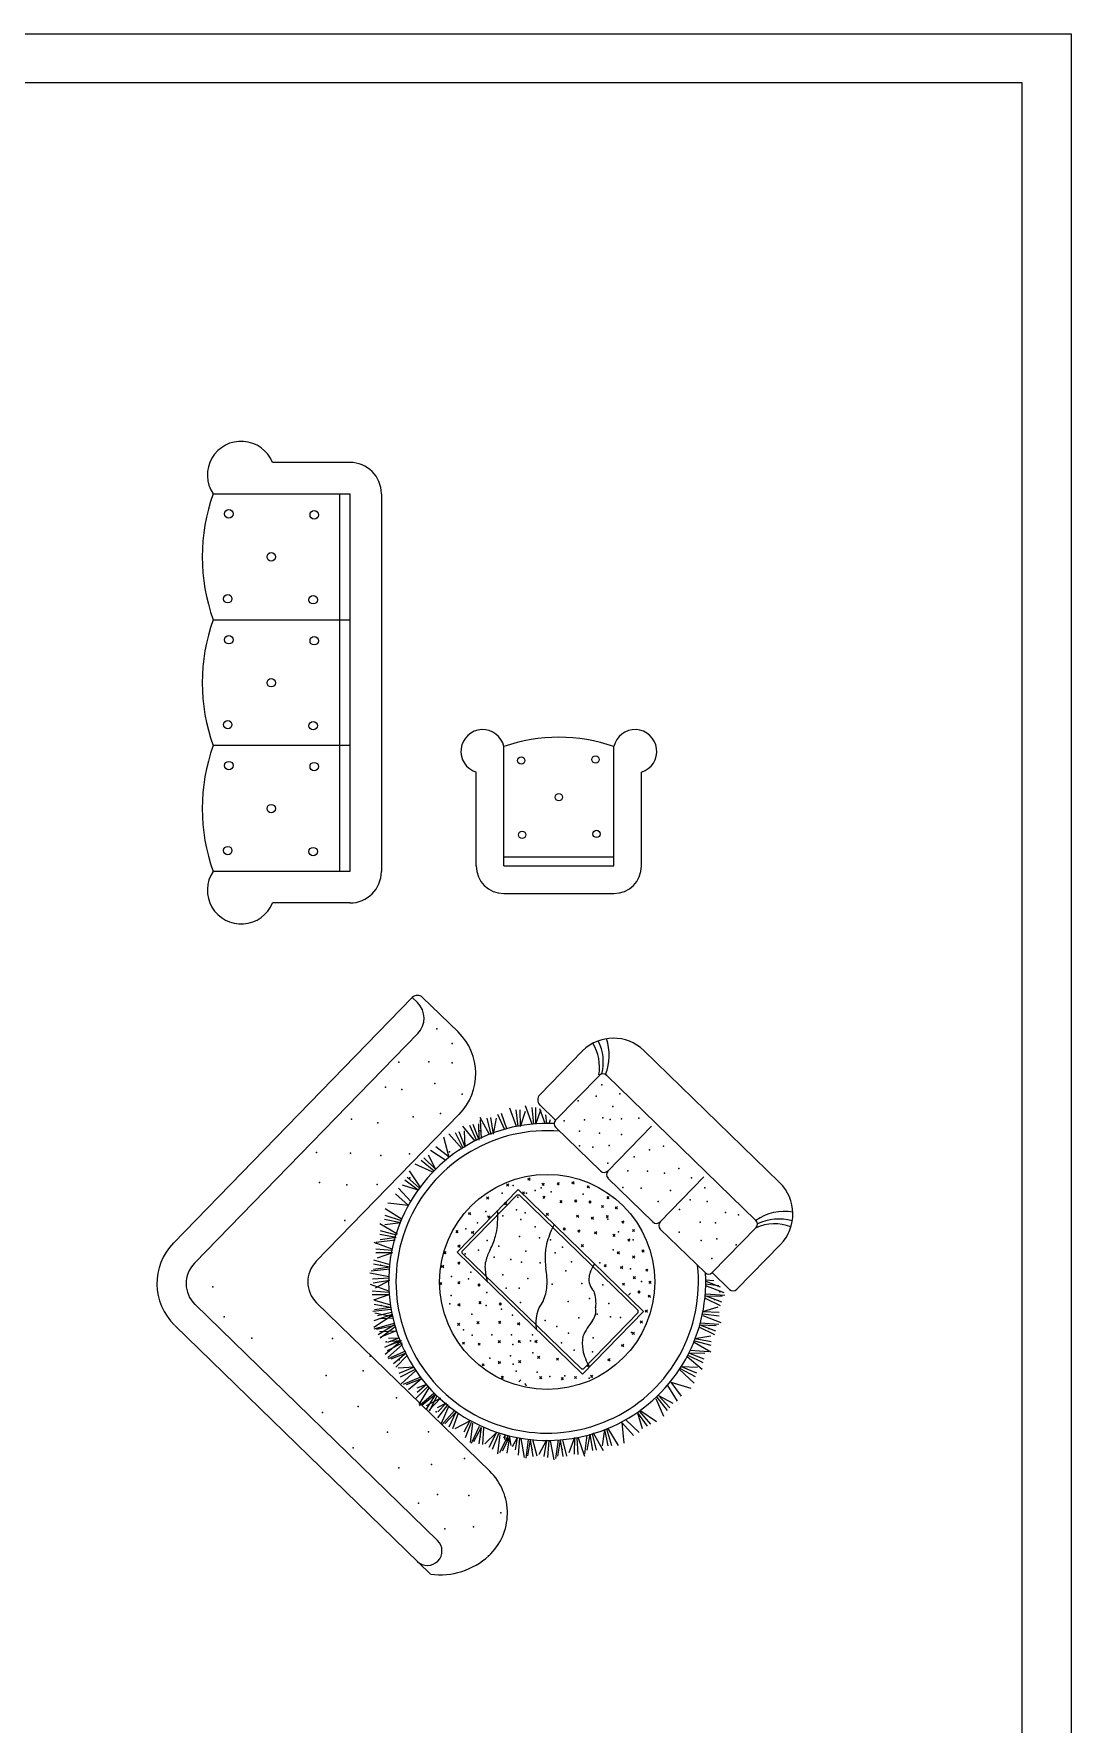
# Model space of a CAD drawing. Header units: inches. Extents: x -0.4 to 42.1, y 14 to 38.8.
# Drawn here: x 13.48 to 20.6, y 27.17 to 38.77 of the extents above; entities that cross this region are included whole.
import ezdxf

# ---------------------------------------------------------------- set-up
doc = ezdxf.new("R2010")
doc.units = ezdxf.units.IN
doc.header["$MEASUREMENT"] = 0
doc.layers.add('4', color=4, linetype='Continuous')
doc.layers.add('kadrbm', color=4, linetype='Continuous')

# ---------------------------------------------------------------- blocks, each defined once
blk = doc.blocks.new('kadrbm')
at = {"layer": 'kadrbm', "color": 4}
blk.add_lwpolyline([(0, 0), (0, 24.797), (21, 24.797), (21, 0), (0, 0)], close=True, dxfattribs=at)
blk.add_lwpolyline([(20.663, 0.326), (20.663, 24.46), (0.337, 24.46), (0.337, 0.326), (20.663, 0.326)], dxfattribs=at)

msp = doc.modelspace()

# ---------------------------------------------------------------- linework, layer by layer
at = {"layer": '4'}
for p, q in [((15.65, 35.827), (15.118, 35.827)), ((14.711, 35.611), (15.65, 35.611)), ((15.578, 35.611), (15.578, 33.019)), ((15.65, 35.611), (15.65, 33.019)), ((15.866, 35.611), (15.866, 33.019)), ((14.711, 34.747), (15.65, 34.747)), ((15.65, 33.883), (14.711, 33.883)), ((16.706, 33.057), (16.706, 33.876)), ((17.462, 33.057), (17.462, 33.876)), ((16.517, 33.057), (16.517, 33.702)), ((17.651, 33.057), (17.651, 33.702)), ((16.706, 33.12), (17.462, 33.12)), ((15.65, 33.019), (14.711, 33.019)), ((16.706, 33.057), (17.462, 33.057)), ((16.706, 32.868), (17.462, 32.868)), ((15.65, 32.803), (15.118, 32.803)), ((16.078, 32.154), (14.44, 30.469)), ((16.078, 32.154), (16.114, 32.119)), ((16.149, 32.155), (16.392, 31.918)), ((16.116, 31.907), (14.583, 30.33)), ((17.667, 31.791), (18.599, 30.884)), ((17.244, 31.786), (16.953, 31.487)), ((17.244, 31.786), (17.244, 31.786)), ((17.362, 31.62), (17.062, 31.312)), ((17.411, 31.621), (18.436, 30.624)), ((16.4, 31.353), (15.417, 30.342)), ((16.609, 31.214), (16.545, 31.33)), ((16.62, 31.215), (16.591, 31.327)), ((16.635, 31.217), (16.617, 31.33)), ((16.635, 31.217), (16.655, 31.327)), ((16.713, 31.247), (16.665, 31.352)), ((16.728, 31.252), (16.69, 31.359)), ((16.794, 31.269), (16.747, 31.394)), ((16.804, 31.269), (16.792, 31.383)), ((16.82, 31.268), (16.819, 31.383)), ((16.82, 31.268), (16.855, 31.374)), ((16.901, 31.286), (16.854, 31.411)), ((16.912, 31.286), (16.9, 31.4)), ((16.927, 31.285), (16.926, 31.399)), ((16.927, 31.285), (16.96, 31.383)), ((16.991, 31.29), (16.953, 31.39)), ((16.954, 31.417), (17.062, 31.312)), ((17.001, 31.289), (16.995, 31.35)), ((16.421, 31.115), (16.329, 31.218)), ((16.428, 31.12), (16.375, 31.225)), ((16.442, 31.127), (16.4, 31.233)), ((16.51, 31.168), (16.426, 31.271)), ((16.442, 31.127), (16.437, 31.239)), ((16.52, 31.171), (16.472, 31.275)), ((16.536, 31.175), (16.497, 31.283)), ((16.536, 31.175), (16.535, 31.287)), ((16.554, 31.186), (16.547, 31.315)), ((17.017, 31.289), (17.027, 31.318)), ((17.063, 31.262), (17.37, 30.964)), ((17.72, 31.272), (17.42, 30.963)), ((16.309, 31.035), (16.203, 31.104)), ((16.332, 31.058), (16.239, 31.13)), ((16.332, 31.057), (16.294, 31.195)), ((16.22, 30.956), (16.099, 31.01)), ((16.228, 30.963), (16.138, 31.035)), ((16.239, 30.974), (16.157, 31.053)), ((16.239, 30.974), (16.189, 31.073)), ((16.119, 30.832), (16.012, 30.866)), ((16.119, 30.832), (16.027, 30.9)), ((16.128, 30.845), (16.042, 30.922)), ((16.133, 30.854), (16.06, 30.965)), ((16.725, 30.875), (16.74, 30.86)), ((16.74, 30.875), (16.725, 30.86)), ((16.887, 30.916), (16.872, 30.9)), ((16.872, 30.915), (16.887, 30.901)), ((16.968, 30.879), (16.983, 30.864)), ((16.983, 30.879), (16.969, 30.864)), ((17.087, 30.884), (17.072, 30.869)), ((17.072, 30.883), (17.087, 30.869)), ((17.189, 30.89), (17.174, 30.875)), ((17.174, 30.889), (17.189, 30.875)), ((17.293, 30.862), (17.279, 30.847)), ((17.421, 30.914), (17.729, 30.614)), ((18.079, 30.923), (17.779, 30.615)), ((16.051, 30.727), (15.964, 30.807)), ((16.069, 30.753), (15.984, 30.846)), ((16.804, 30.837), (16.386, 30.407)), ((16.798, 30.801), (16.421, 30.414)), ((16.603, 30.787), (16.588, 30.771)), ((16.588, 30.786), (16.603, 30.771)), ((16.712, 30.747), (16.727, 30.732)), ((16.727, 30.747), (16.712, 30.732)), ((16.798, 30.801), (16.812, 30.801)), ((17.665, 30), (16.804, 30.837)), ((17.629, 30.007), (16.812, 30.801)), ((16.834, 30.821), (16.849, 30.806)), ((16.849, 30.821), (16.834, 30.806)), ((16.988, 30.791), (16.973, 30.775)), ((16.973, 30.79), (16.988, 30.776)), ((17.09, 30.761), (17.105, 30.746)), ((17.104, 30.761), (17.09, 30.746)), ((17.206, 30.765), (17.191, 30.75)), ((17.191, 30.765), (17.206, 30.75)), ((17.278, 30.862), (17.294, 30.847)), ((17.303, 30.758), (17.289, 30.743)), ((17.289, 30.758), (17.304, 30.743)), ((17.413, 30.788), (17.428, 30.773)), ((17.428, 30.788), (17.413, 30.773)), ((16, 30.607), (15.888, 30.631)), ((16.009, 30.63), (15.892, 30.704)), ((16.005, 30.622), (15.893, 30.657)), ((16.052, 30.727), (15.91, 30.742)), ((16.464, 30.679), (16.479, 30.664)), ((16.478, 30.679), (16.464, 30.664)), ((16.595, 30.655), (16.61, 30.64)), ((16.61, 30.655), (16.596, 30.64)), ((17.013, 30.674), (16.998, 30.658)), ((16.998, 30.673), (17.013, 30.658)), ((17.204, 30.661), (17.22, 30.646)), ((17.219, 30.661), (17.205, 30.646)), ((17.321, 30.647), (17.306, 30.632)), ((17.306, 30.646), (17.321, 30.632)), ((17.391, 30.727), (17.376, 30.712)), ((17.376, 30.726), (17.391, 30.712)), ((17.423, 30.659), (17.408, 30.643)), ((17.408, 30.658), (17.423, 30.644)), ((17.486, 30.719), (17.471, 30.704)), ((17.471, 30.718), (17.486, 30.704)), ((15.968, 30.507), (15.855, 30.527)), ((15.971, 30.533), (15.856, 30.6)), ((15.97, 30.523), (15.859, 30.553)), ((16, 30.607), (15.889, 30.594)), ((16.376, 30.554), (16.391, 30.539)), ((16.391, 30.554), (16.376, 30.539)), ((16.5, 30.549), (16.485, 30.534)), ((16.485, 30.548), (16.5, 30.534)), ((17.128, 30.573), (17.113, 30.558)), ((17.113, 30.573), (17.128, 30.558)), ((17.229, 30.559), (17.214, 30.544)), ((17.214, 30.558), (17.229, 30.544)), ((17.344, 30.547), (17.329, 30.532)), ((17.329, 30.546), (17.344, 30.532)), ((17.454, 30.529), (17.47, 30.514)), ((17.469, 30.53), (17.455, 30.514)), ((17.531, 30.621), (17.516, 30.606)), ((17.516, 30.62), (17.531, 30.606)), ((17.589, 30.563), (17.604, 30.548)), ((17.604, 30.563), (17.589, 30.548)), ((17.78, 30.565), (18.088, 30.266)), ((18.137, 30.266), (18.437, 30.575)), ((15.941, 30.428), (15.816, 30.473)), ((15.942, 30.418), (15.827, 30.428)), ((15.943, 30.402), (15.828, 30.402)), ((15.96, 30.488), (15.831, 30.473)), ((15.943, 30.402), (15.837, 30.365)), ((15.968, 30.507), (15.857, 30.49)), ((16.294, 30.411), (16.309, 30.396)), ((16.309, 30.411), (16.294, 30.396)), ((17.246, 29.57), (16.386, 30.407)), ((16.406, 30.455), (16.391, 30.44)), ((16.391, 30.455), (16.406, 30.44)), ((16.421, 30.4), (16.421, 30.414)), ((17.239, 29.605), (16.421, 30.4)), ((17.252, 30.459), (17.237, 30.444)), ((17.237, 30.458), (17.252, 30.444)), ((17.5, 30.409), (17.485, 30.394)), ((17.485, 30.408), (17.5, 30.394)), ((17.572, 30.497), (17.557, 30.482)), ((17.557, 30.496), (17.572, 30.482)), ((17.669, 30.407), (17.654, 30.422)), ((17.655, 30.407), (17.669, 30.423)), ((18.605, 30.46), (18.305, 30.152)), ((15.925, 30.29), (15.797, 30.276)), ((15.923, 30.304), (15.811, 30.324)), ((15.923, 30.304), (15.813, 30.287)), ((15.926, 30.32), (15.814, 30.351)), ((16.294, 30.315), (16.279, 30.3)), ((16.279, 30.314), (16.294, 30.3)), ((16.405, 30.339), (16.39, 30.323)), ((16.39, 30.338), (16.405, 30.323)), ((17.408, 30.321), (17.394, 30.306)), ((17.394, 30.32), (17.409, 30.306)), ((17.522, 30.31), (17.508, 30.295)), ((17.508, 30.309), (17.523, 30.295)), ((17.59, 30.381), (17.605, 30.366)), ((17.605, 30.381), (17.59, 30.366)), ((17.695, 30.29), (17.68, 30.275)), ((17.68, 30.289), (17.695, 30.275)), ((15.917, 30.237), (15.786, 30.263)), ((15.917, 30.139), (15.791, 30.184)), ((15.919, 30.227), (15.804, 30.22)), ((15.922, 30.211), (15.809, 30.194)), ((15.922, 30.211), (15.823, 30.159)), ((16.267, 30.183), (16.282, 30.199)), ((16.282, 30.184), (16.267, 30.198)), ((16.405, 30.204), (16.39, 30.189)), ((16.39, 30.203), (16.405, 30.189)), ((16.527, 30.188), (16.542, 30.173)), ((16.542, 30.188), (16.527, 30.173)), ((17.534, 30.194), (17.52, 30.179)), ((17.52, 30.193), (17.535, 30.179)), ((17.609, 30.239), (17.594, 30.224)), ((17.594, 30.239), (17.609, 30.224)), ((17.702, 30.207), (17.717, 30.192)), ((17.716, 30.207), (17.702, 30.192)), ((18.091, 30.188), (18.181, 30.177)), ((18.091, 30.178), (18.215, 30.129)), ((18.092, 30.217), (18.147, 30.211)), ((18.092, 30.207), (18.19, 30.168)), ((18.137, 30.266), (18.256, 30.151)), ((16.61, 28.903), (15.421, 30.059)), ((15.917, 30.129), (15.802, 30.139)), ((15.918, 30.113), (15.803, 30.113)), ((15.918, 30.113), (15.812, 30.076)), ((15.932, 30.043), (15.82, 30.074)), ((16.406, 30.052), (16.391, 30.037)), ((16.391, 30.051), (16.406, 30.037)), ((16.534, 30.067), (16.549, 30.052)), ((16.549, 30.067), (16.534, 30.052)), ((16.689, 30.059), (16.674, 30.043)), ((16.674, 30.058), (16.689, 30.043)), ((17.576, 30.126), (17.562, 30.111)), ((17.625, 30.141), (17.64, 30.126)), ((17.64, 30.141), (17.625, 30.126)), ((17.697, 30.112), (17.712, 30.097)), ((17.711, 30.112), (17.697, 30.097)), ((18.087, 30.091), (18.191, 30.041)), ((18.092, 30.106), (18.204, 30.104)), ((18.092, 30.106), (18.199, 30.066)), ((18.093, 30.12), (18.222, 30.112)), ((14.587, 30.047), (16.252, 28.428)), ((15.931, 30.013), (15.808, 29.999)), ((15.939, 29.978), (15.814, 29.936)), ((15.94, 29.972), (15.814, 29.89)), ((15.929, 30.027), (15.817, 30.047)), ((15.929, 30.027), (15.819, 30.01)), ((15.942, 29.963), (15.82, 29.988)), ((15.936, 29.992), (15.84, 29.969)), ((15.945, 29.953), (15.86, 29.948)), ((17.665, 30), (17.246, 29.57)), ((17.629, 29.993), (17.253, 29.605)), ((17.629, 29.993), (17.629, 30.007)), ((17.642, 29.934), (17.658, 29.92)), ((17.657, 29.935), (17.643, 29.92)), ((17.692, 30.009), (17.677, 29.994)), ((17.677, 30.008), (17.692, 29.994)), ((18.071, 29.998), (18.177, 30.032)), ((18.071, 29.998), (18.185, 29.995)), ((18.071, 29.982), (18.185, 29.969)), ((18.071, 29.972), (18.195, 29.923)), ((16.204, 28.196), (14.448, 29.904)), ((15.954, 29.917), (15.814, 29.879)), ((15.958, 29.903), (15.833, 29.875)), ((15.956, 29.908), (15.845, 29.839)), ((15.969, 29.864), (15.854, 29.86)), ((15.96, 29.894), (15.858, 29.816)), ((15.969, 29.866), (15.859, 29.823)), ((16.404, 29.919), (16.389, 29.903)), ((16.389, 29.918), (16.404, 29.903)), ((16.537, 29.931), (16.522, 29.915)), ((16.522, 29.93), (16.537, 29.915)), ((16.669, 29.932), (16.684, 29.917)), ((16.684, 29.932), (16.669, 29.917)), ((16.816, 29.922), (16.801, 29.907)), ((16.801, 29.921), (16.816, 29.907)), ((17.587, 29.857), (17.602, 29.842)), ((17.602, 29.857), (17.587, 29.842)), ((18.016, 29.814), (18.127, 29.832)), ((18.048, 29.892), (18.152, 29.842)), ((18.052, 29.907), (18.164, 29.904)), ((18.052, 29.907), (18.16, 29.867)), ((18.053, 29.921), (18.182, 29.913)), ((15.991, 29.801), (15.888, 29.751)), ((15.995, 29.791), (15.893, 29.705)), ((16.008, 29.782), (15.905, 29.73)), ((15.986, 29.816), (15.908, 29.787)), ((16.011, 29.772), (15.911, 29.684)), ((16.031, 29.726), (15.913, 29.674)), ((15.986, 29.816), (15.915, 29.814)), ((16.003, 29.797), (15.925, 29.767)), ((16.003, 29.797), (15.932, 29.794)), ((16.037, 29.713), (15.932, 29.672)), ((16.037, 29.713), (15.949, 29.639)), ((16.422, 29.789), (16.437, 29.774)), ((16.437, 29.789), (16.422, 29.774)), ((16.53, 29.782), (16.545, 29.767)), ((16.544, 29.782), (16.53, 29.767)), ((16.668, 29.799), (16.683, 29.784)), ((16.683, 29.799), (16.668, 29.784)), ((16.819, 29.801), (16.805, 29.786)), ((16.805, 29.8), (16.82, 29.786)), ((16.935, 29.802), (16.92, 29.786)), ((16.92, 29.801), (16.935, 29.786)), ((17.53, 29.773), (17.515, 29.758)), ((17.515, 29.772), (17.53, 29.758)), ((17.973, 29.715), (18.08, 29.675)), ((17.973, 29.715), (18.085, 29.713)), ((17.984, 29.733), (18.113, 29.725)), ((18.013, 29.788), (18.128, 29.722)), ((18.014, 29.798), (18.126, 29.768)), ((18.016, 29.814), (18.129, 29.794)), ((16.046, 29.7), (15.965, 29.618)), ((16.092, 29.616), (15.981, 29.611)), ((16.092, 29.616), (15.986, 29.574)), ((16.098, 29.601), (15.995, 29.549)), ((16.101, 29.591), (16.001, 29.503)), ((16.572, 29.641), (16.557, 29.626)), ((16.557, 29.64), (16.572, 29.626)), ((16.683, 29.642), (16.668, 29.657)), ((16.668, 29.642), (16.683, 29.657)), ((16.823, 29.663), (16.808, 29.647)), ((16.808, 29.662), (16.823, 29.647)), ((16.938, 29.692), (16.953, 29.677)), ((16.953, 29.692), (16.938, 29.677)), ((17.081, 29.679), (17.067, 29.664)), ((17.067, 29.678), (17.082, 29.664)), ((17.239, 29.605), (17.253, 29.605)), ((17.435, 29.676), (17.421, 29.66)), ((17.421, 29.675), (17.436, 29.66)), ((17.911, 29.601), (18.013, 29.508)), ((17.916, 29.609), (18.02, 29.554)), ((17.924, 29.622), (18.035, 29.616)), ((17.924, 29.622), (18.029, 29.579)), ((17.965, 29.69), (18.067, 29.604)), ((17.968, 29.7), (18.072, 29.65)), ((16.135, 29.549), (16.016, 29.497)), ((16.141, 29.536), (16.036, 29.495)), ((16.141, 29.536), (16.053, 29.462)), ((16.185, 29.484), (16.103, 29.403)), ((16.176, 29.497), (16.109, 29.472)), ((16.176, 29.497), (16.111, 29.444)), ((16.191, 29.476), (16.123, 29.361)), ((16.701, 29.555), (16.687, 29.54)), ((16.687, 29.555), (16.702, 29.54)), ((16.823, 29.531), (16.809, 29.516)), ((16.85, 29.507), (16.86, 29.488)), ((16.966, 29.554), (16.952, 29.538)), ((16.952, 29.553), (16.967, 29.538)), ((17.099, 29.546), (17.114, 29.531)), ((17.114, 29.546), (17.099, 29.531)), ((17.191, 29.554), (17.206, 29.539)), ((17.206, 29.554), (17.191, 29.539)), ((17.315, 29.562), (17.301, 29.547)), ((17.301, 29.562), (17.316, 29.547)), ((17.83, 29.491), (17.897, 29.384)), ((17.852, 29.514), (17.989, 29.473)), ((17.853, 29.514), (17.924, 29.419)), ((16.225, 29.437), (16.128, 29.352)), ((16.234, 29.427), (16.147, 29.356)), ((16.271, 29.405), (16.173, 29.352)), ((16.234, 29.427), (16.174, 29.329)), ((16.271, 29.405), (16.194, 29.321)), ((16.247, 29.418), (16.195, 29.315)), ((16.311, 29.371), (16.248, 29.338)), ((16.322, 29.36), (16.251, 29.269)), ((16.311, 29.371), (16.253, 29.31)), ((17.749, 29.403), (17.801, 29.281)), ((17.756, 29.411), (17.827, 29.32)), ((17.767, 29.422), (17.845, 29.338)), ((17.767, 29.422), (17.866, 29.37)), ((16.329, 29.352), (16.276, 29.23)), ((16.367, 29.319), (16.282, 29.221)), ((16.378, 29.309), (16.301, 29.228)), ((16.378, 29.309), (16.33, 29.205)), ((16.392, 29.302), (16.354, 29.193)), ((16.47, 29.246), (16.371, 29.193)), ((16.47, 29.245), (16.431, 29.171)), ((17.517, 29.238), (17.53, 29.096)), ((17.544, 29.256), (17.636, 29.169)), ((17.623, 29.304), (17.656, 29.196)), ((17.623, 29.304), (17.69, 29.211)), ((17.637, 29.312), (17.712, 29.225)), ((17.646, 29.318), (17.755, 29.243)), ((16.483, 29.238), (16.44, 29.131)), ((16.492, 29.232), (16.475, 29.1)), ((16.538, 29.21), (16.483, 29.093)), ((16.551, 29.204), (16.499, 29.105)), ((16.551, 29.204), (16.534, 29.091)), ((16.566, 29.201), (16.56, 29.086)), ((16.657, 29.168), (16.576, 29.09)), ((16.657, 29.168), (16.604, 29.066)), ((16.67, 29.16), (16.627, 29.053)), ((16.68, 29.154), (16.662, 29.022)), ((16.733, 29.145), (16.677, 29.028)), ((16.746, 29.139), (16.694, 29.04)), ((16.716, 29.152), (16.703, 29.129)), ((16.716, 29.152), (16.711, 29.121)), ((16.732, 29.149), (16.728, 29.104)), ((16.746, 29.139), (16.728, 29.026)), ((16.742, 29.146), (16.754, 29.079)), ((16.798, 29.133), (16.764, 29.07)), ((16.798, 29.133), (16.784, 29.05)), ((16.813, 29.129), (16.805, 29.014)), ((16.823, 29.127), (16.847, 28.996)), ((17.191, 29.134), (17.152, 29.029)), ((17.191, 29.134), (17.189, 29.02)), ((17.207, 29.133), (17.215, 29.018)), ((17.217, 29.133), (17.26, 29.006)), ((17.277, 29.15), (17.26, 29.022)), ((17.296, 29.158), (17.277, 29.048)), ((17.296, 29.158), (17.315, 29.045)), ((17.312, 29.16), (17.341, 29.048)), ((17.322, 29.161), (17.387, 29.044)), ((17.397, 29.189), (17.382, 29.078)), ((17.397, 29.189), (17.419, 29.076)), ((17.412, 29.193), (17.445, 29.08)), ((17.42, 29.197), (17.492, 29.079)), ((17.517, 29.237), (17.596, 29.149)), ((16.874, 29.12), (16.857, 28.992)), ((16.888, 29.118), (16.869, 29.008)), ((16.888, 29.118), (16.906, 29.005)), ((16.903, 29.12), (16.932, 29.008)), ((17, 29.116), (16.946, 29.018)), ((17, 29.116), (16.981, 29.003)), ((17.015, 29.113), (17.007, 28.998)), ((17.025, 29.111), (17.049, 28.98)), ((17.079, 29.119), (17.062, 28.99)), ((17.093, 29.117), (17.074, 29.006)), ((17.093, 29.117), (17.111, 29.004)), ((17.109, 29.118), (17.137, 29.007))]:
    msp.add_line(p, q, dxfattribs=at)
for centre, radius in [((14.819, 35.474), 0.0288), ((15.405, 35.467), 0.0288), ((15.11, 35.179), 0.0288), ((14.812, 34.891), 0.0288), ((15.398, 34.884), 0.0288), ((14.819, 34.61), 0.0288), ((15.405, 34.603), 0.0288), ((15.11, 34.315), 0.0288), ((14.812, 34.027), 0.0288), ((15.398, 34.02), 0.0288), ((14.819, 33.746), 0.0288), ((15.405, 33.739), 0.0288), ((16.826, 33.781), 0.0252), ((17.336, 33.788), 0.0252), ((17.084, 33.529), 0.0252), ((15.11, 33.451), 0.0288), ((17.342, 33.277), 0.0252), ((14.812, 33.163), 0.0288), ((15.398, 33.156), 0.0288), ((16.832, 33.271), 0.0252), ((17.004, 30.202), 0.738)]:
    msp.add_circle(centre, radius, dxfattribs=at)
for centre, radius, start, end in [((14.904, 35.74), 0.232, 22.1451, 213.7093), ((15.65, 35.611), 0.216, 0, 90), ((15.933, 35.179), 1.296, 160.5288, 199.4712), ((15.933, 34.315), 1.296, 160.5288, 199.4712), ((15.933, 33.451), 1.296, 160.5288, 199.4712), ((16.561, 33.844), 0.149, 12.4066, 252.795), ((17.084, 32.807), 1.134, 70.5288, 109.4712), ((17.607, 33.844), 0.149, 287.205, 167.5934), ((14.904, 32.891), 0.232, 146.2907, 337.8549), ((15.65, 33.019), 0.216, 270, 0), ((16.706, 33.057), 0.189, 180, 270), ((17.462, 33.057), 0.189, 270, 0), ((16.114, 32.119), 0.05, 45.8017, 135.8017), ((16.009, 32.012), 0.15, 315.8017, 45.8017), ((16.114, 31.631), 0.4, 315.8017, 45.8017), ((17.458, 31.575), 0.3, 45.8325, 134.9316), ((17.056, 31.677), 0.307, 349.8421, 32.0315), ((17.053, 31.709), 0.336, 346.4998, 26.2166), ((17.093, 31.757), 0.337, 337.2761, 19.9203), ((17.459, 31.576), 0.3, 135.7843, 135.8017), ((17.458, 31.576), 0.3, 135.2127, 135.4635), ((17.488, 31.546), 0.343, 134.9282, 135.2509), ((17.387, 31.596), 0.035, 45.8017, 135.8017), ((16.989, 31.452), 0.05, 135.8017, 225.8017), ((17.004, 30.202), 1.088, 87.4542, 3.2625), ((17.004, 30.202), 1.038, 85.2495, 6.3539), ((17.087, 31.288), 0.035, 135.8017, 225.8017), ((17.394, 30.989), 0.035, 225.8017, 315.8017), ((17.446, 30.939), 0.035, 135.8017, 225.8017), ((18.39, 30.669), 0.3, 315.8017, 45.8017), ((15.924, 30.652), 0.741, 355.0768, 3.121), ((18.631, 30.349), 0.337, 79.9376, 125.1969), ((18.593, 30.298), 0.336, 74.0316, 115.829), ((16.151, 30.661), 0.519, 332.7919, 343.7359), ((16.29, 30.621), 0.374, 343.7359, 355.0768), ((17.698, 30.272), 0.724, 153.3157, 163.2643), ((17.754, 30.639), 0.035, 225.8017, 315.8017), ((17.804, 30.59), 0.035, 135.8017, 225.8017), ((18.412, 30.599), 0.035, 315.8017, 45.8017), ((18.562, 30.294), 0.307, 68.2652, 113.9899), ((14.726, 30.191), 0.4, 135.8017, 225.8017), ((16.952, 30.249), 0.382, 152.7919, 165.5454), ((17.445, 30.372), 0.456, 175.2575, 189.6377), ((17.336, 30.381), 0.346, 163.2643, 175.2575), ((14.726, 30.191), 0.2, 135.8017, 225.8017), ((15.561, 30.202), 0.2, 135.8017, 225.8017), ((16.737, 30.305), 0.16, 165.5454, 184.2552), ((17.037, 30.327), 0.461, 184.2552, 195.2494), ((16.474, 30.207), 0.529, 356.3022, 9.6377), ((17.519, 30.188), 0.235, 143.9296, 159.1763), ((16.719, 30.191), 0.284, 335.0417, 356.3022), ((17.404, 30.221), 0.114, 171.7681, 226.1456), ((17.446, 30.215), 0.156, 159.1763, 171.7681), ((18.112, 30.291), 0.035, 225.8017, 315.8017), ((17.172, 29.921), 0.247, 142.4247, 189.7585), ((17.096, 30.058), 0.243, 352.2565, 19.4277), ((18.28, 30.176), 0.035, 225.8017, 315.8017), ((17.665, 29.652), 0.451, 140.9146, 157.0799), ((17.225, 30.006), 0.113, 321.9033, 9.9332), ((17.498, 29.783), 0.253, 169.8056, 190.4481), ((17.582, 29.798), 0.339, 190.4481, 211.7835), ((16.331, 28.616), 0.4, 312.7254, 45.8017), ((16.182, 28.356), 0.1, 225.8017, 45.8017), ((16.268, 28.685), 0.493, 262.5814, 312.7254)]:
    msp.add_arc(centre, radius, start, end, dxfattribs=at)
for p in [(16.246, 31.94), (16.351, 31.838), (15.986, 31.71), (16.192, 31.713), (16.352, 31.706), (16.232, 31.563), (17.411, 31.621), (15.894, 31.539), (16.007, 31.522), (16.421, 31.491), (17.216, 31.444), (17.34, 31.478), (17.378, 31.556), (17.503, 31.492), (16.085, 31.335), (16.272, 31.357), (17.385, 31.328), (17.455, 31.407), (17.633, 31.327), (15.662, 31.32), (15.841, 31.294), (16.544, 31.24), (17.121, 31.308), (17.225, 31.237), (17.26, 31.315), (17.363, 31.223), (17.435, 31.318), (17.513, 31.321), (17.514, 31.215), (16.333, 31.096), (17.225, 31.136), (17.316, 31.126), (17.43, 31.139), (17.706, 31.108), (17.801, 31.134), (15.42, 31.091), (15.655, 31.085), (15.863, 31.069), (16.06, 31.081), (17.421, 31.018), (17.601, 31.061), (17.908, 30.98), (15.442, 30.884), (15.63, 30.868), (15.837, 30.871), (16.061, 30.916), (16.733, 30.868), (16.77, 30.864), (16.88, 30.908), (16.976, 30.872), (17.079, 30.876), (17.08, 30.87), (17.181, 30.882), (17.557, 30.965), (17.693, 30.962), (17.808, 30.949), (17.994, 30.916), (16.596, 30.779), (16.696, 30.812), (16.802, 30.785), (16.842, 30.814), (16.861, 30.812), (16.922, 30.83), (16.963, 30.848), (16.981, 30.783), (17.032, 30.821), (17.097, 30.754), (17.199, 30.758), (17.25, 30.805), (17.286, 30.855), (17.296, 30.751), (17.42, 30.78), (17.524, 30.85), (17.649, 30.846), (17.766, 30.753), (17.85, 30.829), (17.986, 30.766), (18.085, 30.848), (18.101, 30.753), (16.471, 30.671), (16.582, 30.685), (16.603, 30.648), (16.7, 30.655), (16.719, 30.74), (16.793, 30.696), (16.823, 30.63), (16.852, 30.676), (17.005, 30.666), (17.212, 30.654), (17.313, 30.639), (17.383, 30.719), (17.416, 30.651), (17.419, 30.634), (17.478, 30.711), (17.912, 30.7), (18.228, 30.679), (18.317, 30.663), (15.615, 30.623), (15.972, 30.533), (16.383, 30.546), (16.445, 30.567), (16.493, 30.541), (16.525, 30.608), (16.922, 30.581), (17.12, 30.566), (17.218, 30.552), (17.222, 30.551), (17.336, 30.539), (17.462, 30.522), (17.494, 30.545), (17.524, 30.613), (17.597, 30.556), (17.909, 30.544), (18.053, 30.612), (18.158, 30.608), (15.83, 30.468), (16.296, 30.41), (16.302, 30.404), (16.398, 30.448), (16.533, 30.419), (16.593, 30.486), (16.671, 30.447), (16.814, 30.513), (16.858, 30.413), (16.952, 30.504), (17.027, 30.49), (17.058, 30.402), (17.11, 30.44), (17.245, 30.451), (17.457, 30.422), (17.493, 30.401), (17.565, 30.489), (17.593, 30.492), (17.662, 30.415), (18.06, 30.486), (18.169, 30.499), (18.301, 30.457), (15.859, 30.318), (15.929, 30.371), (16.287, 30.307), (16.397, 30.331), (16.442, 30.394), (16.64, 30.372), (16.755, 30.355), (16.827, 30.338), (16.955, 30.334), (17.17, 30.34), (17.365, 30.334), (17.401, 30.313), (17.515, 30.302), (17.575, 30.293), (17.597, 30.373), (17.688, 30.282), (18.133, 30.362), (14.709, 30.168), (16.275, 30.191), (16.347, 30.239), (16.398, 30.196), (16.465, 30.224), (16.479, 30.269), (16.534, 30.181), (16.7, 30.251), (16.871, 30.226), (17.037, 30.186), (17.131, 30.278), (17.242, 30.192), (17.3, 30.271), (17.385, 30.183), (17.527, 30.186), (17.601, 30.231), (17.652, 30.205), (17.709, 30.199), (16.336, 30.051), (16.345, 30.109), (16.541, 30.06), (16.59, 30.129), (16.682, 30.051), (16.723, 30.16), (16.811, 30.159), (16.82, 30.061), (17.147, 30.068), (17.294, 30.089), (17.427, 30.053), (17.632, 30.134), (17.704, 30.105), (18.153, 30.081), (18.189, 30.133), (14.787, 29.962), (15.865, 30.041), (16.398, 30.044), (16.486, 29.98), (16.584, 30.04), (16.691, 30.015), (16.766, 29.974), (16.99, 29.938), (17.221, 29.955), (17.346, 29.98), (17.439, 29.963), (17.508, 29.959), (17.685, 30.001), (16.397, 29.911), (16.43, 29.874), (16.488, 29.836), (16.53, 29.923), (16.623, 29.838), (16.677, 29.925), (16.758, 29.839), (16.808, 29.914), (16.903, 29.839), (17.07, 29.897), (17.15, 29.85), (17.583, 29.856), (17.595, 29.85), (17.65, 29.927), (18.114, 29.882), (14.977, 29.815), (15.531, 29.813), (15.898, 29.791), (16.429, 29.782), (16.537, 29.774), (16.675, 29.791), (16.767, 29.772), (16.812, 29.793), (16.89, 29.797), (16.905, 29.715), (16.927, 29.794), (17.103, 29.785), (17.189, 29.733), (17.315, 29.722), (17.319, 29.818), (17.522, 29.765), (15.741, 29.591), (15.79, 29.693), (15.988, 29.668), (16.565, 29.633), (16.611, 29.678), (16.676, 29.65), (16.751, 29.695), (16.771, 29.637), (16.791, 29.589), (16.816, 29.655), (16.946, 29.685), (17.074, 29.671), (17.282, 29.625), (17.428, 29.668), (17.964, 29.691), (15.488, 29.559), (16.694, 29.548), (16.855, 29.498), (16.935, 29.582), (16.959, 29.546), (17.023, 29.554), (17.107, 29.538), (17.124, 29.558), (17.199, 29.546), (17.291, 29.542), (17.308, 29.555), (15.969, 29.406), (16.201, 29.369), (15.463, 29.305), (15.707, 29.346), (16.242, 29.31), (15.907, 29.17), (16.189, 29.174), (16.543, 29.138), (17.322, 29.162), (15.673, 29.063), (16.9, 29.053), (17.106, 29.052), (15.985, 28.927), (16.21, 28.949), (16.436, 28.99), (16.12, 28.684), (16.251, 28.743), (16.467, 28.736), (16.685, 28.617), (16.301, 28.508), (16.498, 28.521), (16.602, 28.323)]:
    msp.add_point(p, dxfattribs=at)

# ---------------------------------------------------------------- block references
at = {"layer": 'kadrbm'}
msp.add_blockref('kadrbm', (-0.4, 13.972), dxfattribs=at)

doc.saveas('drawing.dxf')
